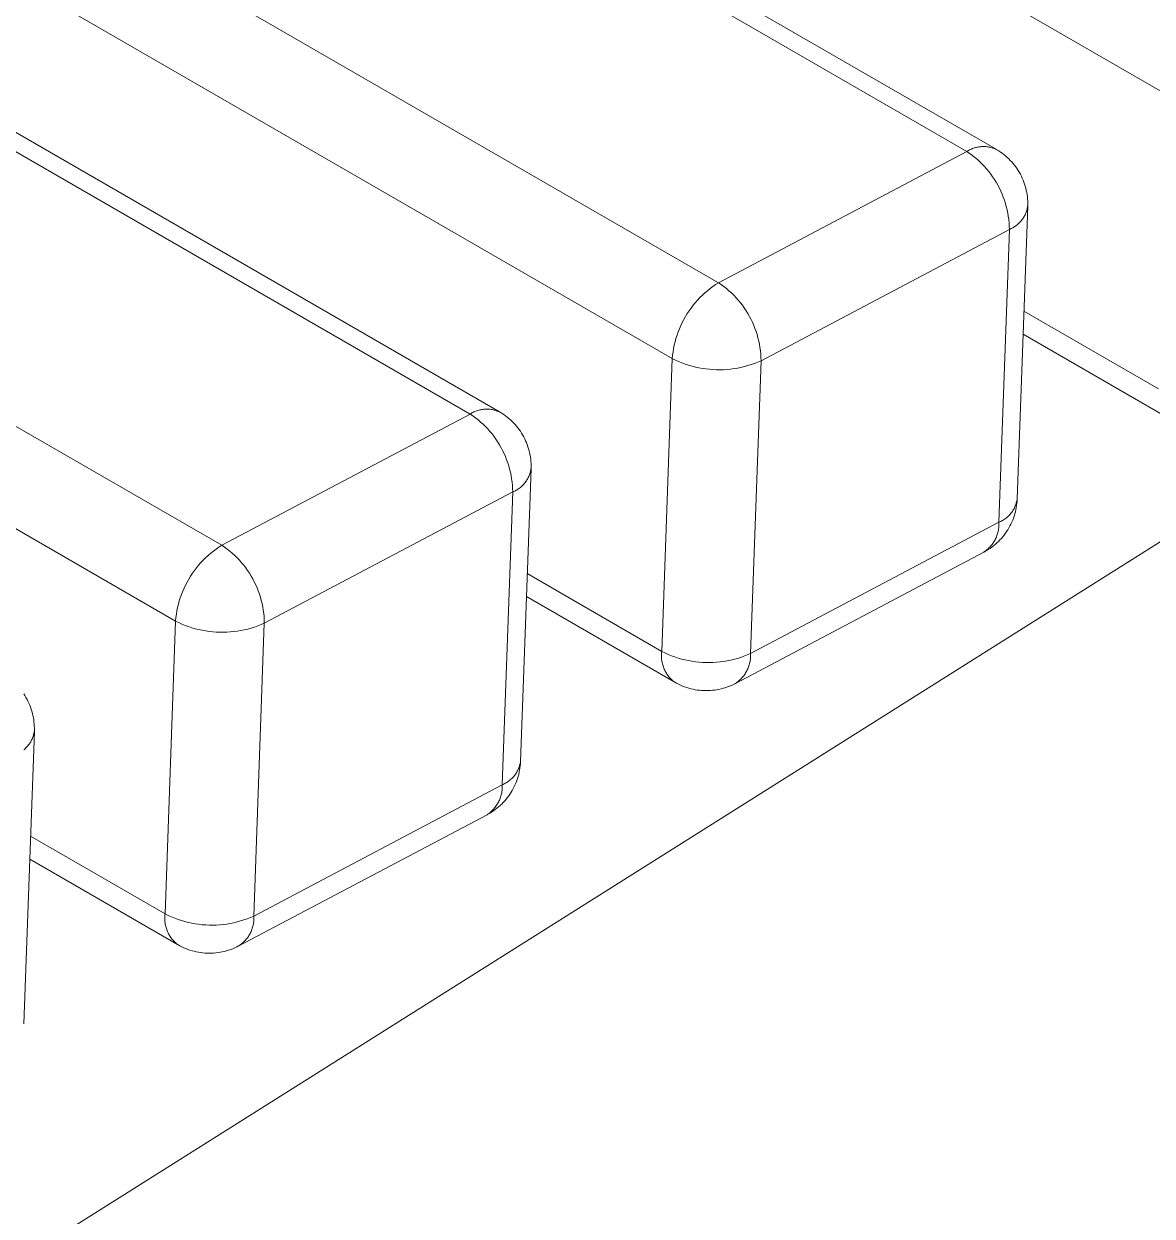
# Model space of a CAD drawing. Header units: millimetres. Extents: x -30 to 4992, y -440 to 3111.
# Drawn here: x 1105.1 to 1164.2, y -15.1 to 47.3 of the extents above; entities that cross this region are included whole.
import ezdxf

# ---------------------------------------------------------------- set-up
doc = ezdxf.new("R2010")
doc.units = ezdxf.units.MM
doc.layers.add('ZANO_R', color=7, linetype='Continuous', lineweight=0)

msp = doc.modelspace()

# ---------------------------------------------------------------- linework, layer by layer
at = {"layer": 'ZANO_R'}
for p, q in [((1165.036, 43.514), (333.686, 523.494)), ((1154.461, 40.608), (323.111, 520.589)), ((324.682, 520.682), (1155.99, 40.726)), ((310.118, 513.722), (1141.469, 33.741)), ((1139.05, 29.779), (307.7, 509.76)), ((1128.476, 26.874), (297.125, 506.854)), ((298.696, 506.947), (1130.004, 26.991)), ((284.133, 499.987), (1115.483, 20.007)), ((1113.065, 16.045), (281.715, 496.025)), ((1207.275, 47.096), (1069.557, -39.678)), ((1141.469, 33.741), (1154.461, 40.608)), ((1154.461, 40.608), (1154.508, 40.638)), ((1154.461, 40.608), (1154.604, 40.511)), ((1154.508, 40.638), (1154.555, 40.665)), ((1154.555, 40.665), (1154.604, 40.691)), ((1154.604, 40.691), (1154.653, 40.715)), ((1154.653, 40.715), (1154.703, 40.738)), ((1154.703, 40.738), (1154.754, 40.759)), ((1154.754, 40.759), (1154.805, 40.778)), ((1154.805, 40.778), (1154.857, 40.795)), ((1154.857, 40.795), (1154.91, 40.81)), ((1154.91, 40.81), (1154.963, 40.824)), ((1154.963, 40.824), (1155.017, 40.836)), ((1155.017, 40.836), (1155.071, 40.846)), ((1155.071, 40.846), (1155.125, 40.853)), ((1155.125, 40.853), (1155.18, 40.86)), ((1155.18, 40.86), (1155.234, 40.864)), ((1155.234, 40.864), (1155.289, 40.866)), ((1155.289, 40.866), (1155.344, 40.866)), ((1155.344, 40.866), (1155.399, 40.865)), ((1155.399, 40.865), (1155.454, 40.861)), ((1155.454, 40.861), (1155.508, 40.856)), ((1155.508, 40.856), (1155.563, 40.849)), ((1155.563, 40.849), (1155.617, 40.84)), ((1155.617, 40.84), (1155.671, 40.829)), ((1155.671, 40.829), (1155.724, 40.816)), ((1155.724, 40.816), (1155.777, 40.801)), ((1155.777, 40.801), (1155.829, 40.785)), ((1155.829, 40.785), (1155.881, 40.766)), ((1155.881, 40.766), (1155.932, 40.746)), ((1155.932, 40.746), (1155.982, 40.725)), ((1155.982, 40.725), (1156.032, 40.701)), ((1156.032, 40.701), (1156.128, 40.642)), ((1156.128, 40.642), (1156.222, 40.58)), ((1156.222, 40.58), (1156.314, 40.515)), ((1154.604, 40.511), (1154.743, 40.408)), ((1154.743, 40.408), (1154.878, 40.301)), ((1154.878, 40.301), (1155.01, 40.189)), ((1155.01, 40.189), (1155.137, 40.073)), ((1155.137, 40.073), (1155.26, 39.952)), ((1155.26, 39.952), (1155.379, 39.827)), ((1156.314, 40.515), (1156.403, 40.447)), ((1156.403, 40.447), (1156.49, 40.375)), ((1156.49, 40.375), (1156.575, 40.301)), ((1156.575, 40.301), (1156.656, 40.224)), ((1156.656, 40.224), (1156.736, 40.144)), ((1156.736, 40.144), (1156.812, 40.061)), ((1156.812, 40.061), (1156.886, 39.976)), ((1156.886, 39.976), (1156.956, 39.888)), ((1155.379, 39.827), (1155.494, 39.698)), ((1155.494, 39.698), (1155.604, 39.565)), ((1155.604, 39.565), (1155.709, 39.428)), ((1155.709, 39.428), (1155.81, 39.288)), ((1156.956, 39.888), (1157.024, 39.798)), ((1157.024, 39.798), (1157.088, 39.706)), ((1157.088, 39.706), (1157.149, 39.612)), ((1157.149, 39.612), (1157.207, 39.515)), ((1157.207, 39.515), (1157.262, 39.417)), ((1157.262, 39.417), (1157.313, 39.316)), ((1157.313, 39.316), (1157.361, 39.214)), ((1155.81, 39.288), (1155.905, 39.144)), ((1155.905, 39.144), (1155.996, 38.997)), ((1155.996, 38.997), (1156.081, 38.847)), ((1156.081, 38.847), (1156.161, 38.694)), ((1156.161, 38.694), (1156.236, 38.539)), ((1157.361, 39.214), (1157.405, 39.111)), ((1157.405, 39.111), (1157.446, 39.006)), ((1157.446, 39.006), (1157.483, 38.9)), ((1157.483, 38.9), (1157.516, 38.792)), ((1157.516, 38.792), (1157.546, 38.684)), ((1157.546, 38.684), (1157.572, 38.574)), ((1156.236, 38.539), (1156.305, 38.38)), ((1156.305, 38.38), (1156.369, 38.22)), ((1156.369, 38.22), (1156.427, 38.057)), ((1156.427, 38.057), (1156.479, 37.893)), ((1157.572, 38.574), (1157.594, 38.464)), ((1157.594, 38.464), (1157.612, 38.353)), ((1157.612, 38.353), (1157.627, 38.241)), ((1157.627, 38.241), (1157.637, 38.129)), ((1157.637, 38.129), (1157.644, 38.017)), ((1156.479, 37.893), (1156.525, 37.727)), ((1156.525, 37.727), (1156.566, 37.559)), ((1156.566, 37.559), (1156.601, 37.39)), ((1157.645, 37.745), (1157.096, 22.435)), ((1157.564, 37.438), (1157.545, 37.389)), ((1157.581, 37.487), (1157.564, 37.438)), ((1157.596, 37.537), (1157.581, 37.487)), ((1157.609, 37.587), (1157.596, 37.537)), ((1157.621, 37.638), (1157.609, 37.587)), ((1157.631, 37.689), (1157.621, 37.638)), ((1157.639, 37.74), (1157.631, 37.689)), ((1157.646, 37.792), (1157.639, 37.74)), ((1157.644, 38.017), (1157.647, 37.904)), ((1157.647, 37.904), (1157.646, 37.792)), ((1156.601, 37.39), (1156.63, 37.22)), ((1156.63, 37.22), (1156.653, 37.049)), ((1156.653, 37.049), (1156.67, 36.877)), ((1156.67, 36.877), (1156.681, 36.705)), ((1157.166, 36.836), (1157.128, 36.801)), ((1157.204, 36.872), (1157.166, 36.836)), ((1157.24, 36.909), (1157.204, 36.872)), ((1157.275, 36.948), (1157.24, 36.909)), ((1157.309, 36.988), (1157.275, 36.948)), ((1157.341, 37.029), (1157.309, 36.988)), ((1157.372, 37.07), (1157.341, 37.029)), ((1157.401, 37.113), (1157.372, 37.07)), ((1157.429, 37.157), (1157.401, 37.113)), ((1157.455, 37.202), (1157.429, 37.157)), ((1157.48, 37.248), (1157.455, 37.202)), ((1157.504, 37.294), (1157.48, 37.248)), ((1157.525, 37.341), (1157.504, 37.294)), ((1157.545, 37.389), (1157.525, 37.341)), ((1156.686, 36.532), (1143.693, 29.665)), ((1156.136, 21.212), (1156.686, 36.532)), ((1156.681, 36.705), (1156.686, 36.532)), ((1156.734, 36.552), (1156.686, 36.532)), ((1156.781, 36.574), (1156.734, 36.552)), ((1156.827, 36.597), (1156.781, 36.574)), ((1156.873, 36.622), (1156.827, 36.597)), ((1156.918, 36.648), (1156.873, 36.622)), ((1156.962, 36.676), (1156.918, 36.648)), ((1157.005, 36.705), (1156.962, 36.676)), ((1157.047, 36.736), (1157.005, 36.705)), ((1157.088, 36.768), (1157.047, 36.736)), ((1157.128, 36.801), (1157.088, 36.768)), ((1141.318, 33.645), (1141.469, 33.741)), ((1141.469, 33.741), (1141.611, 33.644)), ((1140.496, 32.963), (1140.623, 33.088)), ((1140.623, 33.088), (1140.754, 33.209)), ((1140.754, 33.209), (1140.889, 33.325)), ((1140.889, 33.325), (1141.029, 33.437)), ((1141.029, 33.437), (1141.172, 33.543)), ((1141.172, 33.543), (1141.318, 33.645)), ((1141.611, 33.644), (1141.75, 33.541)), ((1141.75, 33.541), (1141.885, 33.434)), ((1141.885, 33.434), (1142.017, 33.322)), ((1142.017, 33.322), (1142.144, 33.206)), ((1142.144, 33.206), (1142.268, 33.085)), ((1142.268, 33.085), (1142.387, 32.96)), ((1140.034, 32.42), (1140.142, 32.562)), ((1140.142, 32.562), (1140.255, 32.699)), ((1140.255, 32.699), (1140.373, 32.833)), ((1140.373, 32.833), (1140.496, 32.963)), ((1142.387, 32.96), (1142.501, 32.831)), ((1142.501, 32.831), (1142.611, 32.698)), ((1142.611, 32.698), (1142.717, 32.561)), ((1142.717, 32.561), (1142.817, 32.421)), ((1139.57, 31.659), (1139.652, 31.818)), ((1139.652, 31.818), (1139.739, 31.973)), ((1139.739, 31.973), (1139.832, 32.125)), ((1139.832, 32.125), (1139.931, 32.274)), ((1139.931, 32.274), (1140.034, 32.42)), ((1142.817, 32.421), (1142.913, 32.277)), ((1142.913, 32.277), (1143.003, 32.13)), ((1143.003, 32.13), (1143.088, 31.98)), ((1143.088, 31.98), (1143.169, 31.827)), ((1143.169, 31.827), (1143.243, 31.671)), ((1157.448, 32.258), (1164.487, 28.194)), ((1139.357, 31.168), (1139.422, 31.334)), ((1139.422, 31.334), (1139.493, 31.498)), ((1139.493, 31.498), (1139.57, 31.659)), ((1143.243, 31.671), (1143.312, 31.513)), ((1143.312, 31.513), (1143.376, 31.353)), ((1143.376, 31.353), (1143.434, 31.19)), ((1143.434, 31.19), (1143.486, 31.026)), ((1139.155, 30.484), (1139.197, 30.658)), ((1139.197, 30.658), (1139.244, 30.83)), ((1139.244, 30.83), (1139.298, 31)), ((1139.298, 31), (1139.357, 31.168)), ((1143.486, 31.026), (1143.533, 30.859)), ((1143.533, 30.859), (1143.573, 30.692)), ((1143.573, 30.692), (1143.608, 30.523)), ((1165.138, 26.592), (1157.405, 31.056)), ((1139.05, 29.779), (1139.067, 29.957)), ((1139.067, 29.957), (1139.091, 30.134)), ((1139.091, 30.134), (1139.12, 30.31)), ((1139.12, 30.31), (1139.155, 30.484)), ((1143.608, 30.523), (1143.637, 30.352)), ((1143.637, 30.352), (1143.66, 30.181)), ((1143.66, 30.181), (1143.677, 30.01)), ((1143.677, 30.01), (1143.688, 29.837)), ((1138.501, 14.459), (1139.05, 29.779)), ((1139.216, 29.698), (1139.05, 29.779)), ((1139.385, 29.622), (1139.216, 29.698)), ((1139.556, 29.552), (1139.385, 29.622)), ((1139.729, 29.488), (1139.556, 29.552)), ((1139.905, 29.43), (1139.729, 29.488)), ((1140.082, 29.378), (1139.905, 29.43)), ((1140.261, 29.332), (1140.082, 29.378)), ((1140.441, 29.293), (1140.261, 29.332)), ((1142.823, 29.358), (1142.643, 29.315)), ((1143.001, 29.407), (1142.823, 29.358)), ((1143.177, 29.463), (1143.001, 29.407)), ((1143.693, 29.665), (1143.144, 14.345)), ((1143.351, 29.524), (1143.177, 29.463)), ((1143.523, 29.591), (1143.351, 29.524)), ((1143.693, 29.665), (1143.523, 29.591)), ((1143.688, 29.837), (1143.693, 29.665)), ((1140.623, 29.26), (1140.441, 29.293)), ((1140.806, 29.233), (1140.623, 29.26)), ((1140.99, 29.212), (1140.806, 29.233)), ((1141.174, 29.198), (1140.99, 29.212)), ((1141.359, 29.191), (1141.174, 29.198)), ((1141.543, 29.189), (1141.359, 29.191)), ((1141.728, 29.194), (1141.543, 29.189)), ((1141.912, 29.206), (1141.728, 29.194)), ((1142.096, 29.224), (1141.912, 29.206)), ((1142.28, 29.248), (1142.096, 29.224)), ((1142.462, 29.278), (1142.28, 29.248)), ((1142.643, 29.315), (1142.462, 29.278)), ((1115.483, 20.007), (1128.476, 26.874)), ((1128.476, 26.874), (1128.522, 26.903)), ((1128.476, 26.874), (1128.618, 26.776)), ((1128.522, 26.903), (1128.57, 26.931)), ((1128.57, 26.931), (1128.618, 26.957)), ((1128.618, 26.957), (1128.667, 26.981)), ((1128.667, 26.981), (1128.717, 27.003)), ((1128.717, 27.003), (1128.768, 27.024)), ((1128.768, 27.024), (1128.82, 27.043)), ((1128.82, 27.043), (1128.872, 27.06)), ((1128.872, 27.06), (1128.925, 27.076)), ((1128.925, 27.076), (1128.978, 27.089)), ((1128.978, 27.089), (1129.031, 27.101)), ((1129.031, 27.101), (1129.085, 27.111)), ((1129.085, 27.111), (1129.14, 27.119)), ((1129.14, 27.119), (1129.194, 27.125)), ((1129.194, 27.125), (1129.249, 27.129)), ((1129.249, 27.129), (1129.304, 27.131)), ((1129.304, 27.131), (1129.359, 27.132)), ((1129.359, 27.132), (1129.413, 27.13)), ((1129.413, 27.13), (1129.468, 27.127)), ((1129.468, 27.127), (1129.523, 27.122)), ((1129.523, 27.122), (1129.577, 27.114)), ((1129.577, 27.114), (1129.631, 27.105)), ((1129.631, 27.105), (1129.685, 27.094)), ((1129.685, 27.094), (1129.739, 27.081)), ((1129.739, 27.081), (1129.791, 27.067)), ((1129.791, 27.067), (1129.844, 27.05)), ((1129.844, 27.05), (1129.896, 27.032)), ((1129.896, 27.032), (1129.947, 27.012)), ((1129.947, 27.012), (1129.997, 26.99)), ((1129.997, 26.99), (1130.047, 26.966)), ((1130.047, 26.967), (1130.143, 26.908)), ((1130.143, 26.908), (1130.236, 26.846)), ((1130.236, 26.846), (1130.328, 26.78)), ((1128.618, 26.776), (1128.757, 26.674)), ((1128.757, 26.674), (1128.893, 26.567)), ((1128.893, 26.567), (1129.024, 26.455)), ((1129.024, 26.455), (1129.151, 26.338)), ((1129.151, 26.338), (1129.275, 26.218)), ((1129.275, 26.218), (1129.394, 26.093)), ((1130.328, 26.78), (1130.418, 26.712)), ((1130.418, 26.712), (1130.505, 26.641)), ((1130.505, 26.641), (1130.589, 26.566)), ((1130.589, 26.566), (1130.671, 26.489)), ((1130.671, 26.489), (1130.75, 26.409)), ((1130.75, 26.409), (1130.827, 26.327)), ((1130.827, 26.327), (1130.9, 26.241)), ((1130.9, 26.241), (1130.971, 26.154)), ((1129.394, 26.093), (1129.508, 25.964)), ((1129.508, 25.964), (1129.619, 25.831)), ((1129.619, 25.831), (1129.724, 25.694)), ((1129.724, 25.694), (1129.824, 25.553)), ((1130.971, 26.154), (1131.038, 26.064)), ((1131.038, 26.064), (1131.103, 25.971)), ((1131.103, 25.971), (1131.164, 25.877)), ((1131.164, 25.877), (1131.222, 25.78)), ((1131.222, 25.78), (1131.276, 25.682)), ((1131.276, 25.682), (1131.328, 25.582)), ((1131.328, 25.582), (1131.375, 25.48)), ((1129.824, 25.553), (1129.92, 25.41)), ((1129.92, 25.41), (1130.01, 25.263)), ((1130.01, 25.263), (1130.096, 25.113)), ((1130.096, 25.113), (1130.176, 24.96)), ((1130.176, 24.96), (1130.25, 24.804)), ((1131.375, 25.48), (1131.42, 25.376)), ((1131.42, 25.376), (1131.46, 25.271)), ((1131.46, 25.271), (1131.497, 25.165)), ((1131.497, 25.165), (1131.531, 25.058)), ((1131.531, 25.058), (1131.56, 24.949)), ((1130.25, 24.804), (1130.32, 24.646)), ((1130.32, 24.646), (1130.383, 24.485)), ((1130.383, 24.485), (1130.441, 24.323)), ((1131.56, 24.949), (1131.586, 24.84)), ((1131.586, 24.84), (1131.608, 24.729)), ((1131.608, 24.729), (1131.627, 24.618)), ((1131.627, 24.618), (1131.641, 24.507)), ((1131.641, 24.507), (1131.652, 24.395)), ((1131.652, 24.395), (1131.659, 24.282)), ((1130.441, 24.323), (1130.493, 24.158)), ((1130.493, 24.158), (1130.54, 23.992)), ((1130.54, 23.992), (1130.581, 23.824)), ((1130.581, 23.824), (1130.615, 23.655)), ((1131.659, 24.01), (1131.111, 8.701)), ((1131.578, 23.703), (1131.56, 23.655)), ((1131.595, 23.753), (1131.578, 23.703)), ((1131.61, 23.802), (1131.595, 23.753)), ((1131.624, 23.853), (1131.61, 23.802)), ((1131.636, 23.903), (1131.624, 23.853)), ((1131.646, 23.954), (1131.636, 23.903)), ((1131.654, 24.006), (1131.646, 23.954)), ((1131.66, 24.057), (1131.654, 24.006)), ((1131.659, 24.282), (1131.662, 24.17)), ((1131.662, 24.17), (1131.661, 24.057)), ((1130.615, 23.655), (1130.644, 23.485)), ((1130.644, 23.485), (1130.667, 23.314)), ((1130.667, 23.314), (1130.684, 23.142)), ((1130.684, 23.142), (1130.695, 22.97)), ((1131.181, 23.101), (1131.142, 23.067)), ((1131.218, 23.138), (1131.181, 23.101)), ((1131.254, 23.175), (1131.218, 23.138)), ((1131.289, 23.213), (1131.254, 23.175)), ((1131.323, 23.253), (1131.289, 23.213)), ((1131.355, 23.294), (1131.323, 23.253)), ((1131.386, 23.336), (1131.355, 23.294)), ((1131.415, 23.379), (1131.386, 23.336)), ((1131.443, 23.423), (1131.415, 23.379)), ((1131.47, 23.467), (1131.443, 23.423)), ((1131.495, 23.513), (1131.47, 23.467)), ((1131.518, 23.56), (1131.495, 23.513)), ((1131.54, 23.607), (1131.518, 23.56)), ((1131.56, 23.655), (1131.54, 23.607)), ((1130.7, 22.797), (1117.707, 15.93)), ((1130.151, 7.478), (1130.7, 22.797)), ((1130.695, 22.97), (1130.7, 22.797)), ((1130.748, 22.817), (1130.7, 22.797)), ((1130.795, 22.839), (1130.748, 22.817)), ((1130.842, 22.862), (1130.795, 22.839)), ((1130.888, 22.887), (1130.842, 22.862)), ((1130.933, 22.913), (1130.888, 22.887)), ((1130.976, 22.941), (1130.933, 22.913)), ((1131.019, 22.97), (1130.976, 22.941)), ((1131.061, 23.001), (1131.019, 22.97)), ((1131.102, 23.033), (1131.061, 23.001)), ((1131.142, 23.067), (1131.102, 23.033)), ((1156.901, 21.875), (1156.873, 21.829)), ((1156.928, 21.922), (1156.901, 21.875)), ((1156.953, 21.971), (1156.928, 21.922)), ((1156.976, 22.02), (1156.953, 21.971)), ((1156.997, 22.07), (1156.976, 22.02)), ((1157.017, 22.12), (1156.997, 22.07)), ((1157.025, 21.865), (1157, 21.755)), ((1157.034, 22.172), (1157.017, 22.12)), ((1157.047, 21.976), (1157.025, 21.865)), ((1157.05, 22.223), (1157.034, 22.172)), ((1157.065, 22.088), (1157.047, 21.976)), ((1157.065, 22.276), (1157.05, 22.223)), ((1157.077, 22.329), (1157.065, 22.276)), ((1157.079, 22.2), (1157.065, 22.088)), ((1157.088, 22.382), (1157.077, 22.329)), ((1157.09, 22.312), (1157.079, 22.2)), ((1157.096, 22.435), (1157.088, 22.382)), ((1157.096, 22.425), (1157.09, 22.312)), ((1143.144, 14.345), (1156.136, 21.212)), ((1156.186, 21.233), (1156.136, 21.212)), ((1156.136, 21.212), (1156.139, 21.153)), ((1156.236, 21.256), (1156.186, 21.233)), ((1156.284, 21.281), (1156.236, 21.256)), ((1156.331, 21.307), (1156.284, 21.281)), ((1156.378, 21.335), (1156.331, 21.307)), ((1156.423, 21.365), (1156.378, 21.335)), ((1156.468, 21.396), (1156.423, 21.365)), ((1156.511, 21.428), (1156.468, 21.396)), ((1156.554, 21.462), (1156.511, 21.428)), ((1156.595, 21.498), (1156.554, 21.462)), ((1156.634, 21.535), (1156.595, 21.498)), ((1156.673, 21.573), (1156.634, 21.535)), ((1156.71, 21.613), (1156.673, 21.573)), ((1156.745, 21.653), (1156.71, 21.613)), ((1156.78, 21.696), (1156.745, 21.653)), ((1156.816, 21.221), (1156.769, 21.119)), ((1156.812, 21.739), (1156.78, 21.696)), ((1156.844, 21.783), (1156.812, 21.739)), ((1156.86, 21.325), (1156.816, 21.221)), ((1156.873, 21.829), (1156.844, 21.783)), ((1156.901, 21.431), (1156.86, 21.325)), ((1156.938, 21.538), (1156.901, 21.431)), ((1156.971, 21.646), (1156.938, 21.538)), ((1157, 21.755), (1156.971, 21.646)), ((1156.07, 20.625), (1156.053, 20.568)), ((1156.086, 20.682), (1156.07, 20.625)), ((1156.099, 20.74), (1156.086, 20.682)), ((1156.111, 20.798), (1156.099, 20.74)), ((1156.121, 20.857), (1156.111, 20.798)), ((1156.128, 20.916), (1156.121, 20.857)), ((1156.134, 20.975), (1156.128, 20.916)), ((1156.138, 21.034), (1156.134, 20.975)), ((1156.139, 21.094), (1156.138, 21.034)), ((1156.139, 21.153), (1156.139, 21.094)), ((1156.48, 20.634), (1156.412, 20.544)), ((1156.544, 20.727), (1156.48, 20.634)), ((1156.605, 20.822), (1156.544, 20.727)), ((1156.663, 20.919), (1156.605, 20.822)), ((1156.718, 21.018), (1156.663, 20.919)), ((1156.769, 21.119), (1156.718, 21.018)), ((1115.333, 19.91), (1115.483, 20.007)), ((1115.483, 20.007), (1115.626, 19.909)), ((1155.74, 20), (1155.701, 19.955)), ((1155.777, 20.046), (1155.74, 20)), ((1155.858, 19.982), (1155.768, 19.913)), ((1155.812, 20.094), (1155.777, 20.046)), ((1155.846, 20.143), (1155.812, 20.094)), ((1155.878, 20.193), (1155.846, 20.143)), ((1155.945, 20.054), (1155.858, 19.982)), ((1155.908, 20.244), (1155.878, 20.193)), ((1155.937, 20.296), (1155.908, 20.244)), ((1155.964, 20.348), (1155.937, 20.296)), ((1156.03, 20.129), (1155.945, 20.054)), ((1155.989, 20.402), (1155.964, 20.348)), ((1156.012, 20.457), (1155.989, 20.402)), ((1156.033, 20.512), (1156.012, 20.457)), ((1156.112, 20.206), (1156.03, 20.129)), ((1156.053, 20.568), (1156.033, 20.512)), ((1156.191, 20.287), (1156.112, 20.206)), ((1156.268, 20.37), (1156.191, 20.287)), ((1156.341, 20.455), (1156.268, 20.37)), ((1156.412, 20.544), (1156.341, 20.455)), ((1114.51, 19.228), (1114.637, 19.354)), ((1114.637, 19.354), (1114.768, 19.475)), ((1114.768, 19.475), (1114.904, 19.591)), ((1114.904, 19.591), (1115.043, 19.702)), ((1115.043, 19.702), (1115.186, 19.809)), ((1115.186, 19.809), (1115.333, 19.91)), ((1115.626, 19.909), (1115.764, 19.807)), ((1115.764, 19.807), (1115.9, 19.699)), ((1115.9, 19.699), (1116.031, 19.587)), ((1116.031, 19.587), (1116.159, 19.471)), ((1116.159, 19.471), (1116.282, 19.35)), ((1116.282, 19.35), (1116.401, 19.225)), ((1155.342, 19.646), (1142.356, 12.782)), ((1155.391, 19.679), (1155.342, 19.646)), ((1155.485, 19.726), (1155.387, 19.67)), ((1155.44, 19.714), (1155.391, 19.679)), ((1155.486, 19.75), (1155.44, 19.714)), ((1155.582, 19.785), (1155.485, 19.726)), ((1155.532, 19.788), (1155.486, 19.75)), ((1155.576, 19.828), (1155.532, 19.788)), ((1155.619, 19.868), (1155.576, 19.828)), ((1155.676, 19.847), (1155.582, 19.785)), ((1155.661, 19.911), (1155.619, 19.868)), ((1155.701, 19.955), (1155.661, 19.911)), ((1155.768, 19.913), (1155.676, 19.847)), ((1114.048, 18.685), (1114.157, 18.827)), ((1114.157, 18.827), (1114.27, 18.965)), ((1114.27, 18.965), (1114.388, 19.099)), ((1114.388, 19.099), (1114.51, 19.228)), ((1116.401, 19.225), (1116.516, 19.096)), ((1116.516, 19.096), (1116.626, 18.963)), ((1116.626, 18.963), (1116.731, 18.827)), ((1116.731, 18.827), (1116.832, 18.686)), ((1113.666, 18.083), (1113.754, 18.239)), ((1113.754, 18.239), (1113.847, 18.391)), ((1113.847, 18.391), (1113.945, 18.54)), ((1113.945, 18.54), (1114.048, 18.685)), ((1116.832, 18.686), (1116.927, 18.542)), ((1116.927, 18.542), (1117.018, 18.395)), ((1117.018, 18.395), (1117.103, 18.245)), ((1117.103, 18.245), (1117.183, 18.092)), ((1117.183, 18.092), (1117.258, 17.937)), ((1131.463, 18.523), (1138.501, 14.459)), ((1113.372, 17.434), (1113.437, 17.6)), ((1113.437, 17.6), (1113.508, 17.764)), ((1113.508, 17.764), (1113.584, 17.925)), ((1113.584, 17.925), (1113.666, 18.083)), ((1117.258, 17.937), (1117.327, 17.779)), ((1117.327, 17.779), (1117.39, 17.618)), ((1117.39, 17.618), (1117.448, 17.456)), ((1113.17, 16.75), (1113.211, 16.923)), ((1113.211, 16.923), (1113.259, 17.095)), ((1113.259, 17.095), (1113.312, 17.266)), ((1113.312, 17.266), (1113.372, 17.434)), ((1117.448, 17.456), (1117.501, 17.291)), ((1117.501, 17.291), (1117.547, 17.125)), ((1117.547, 17.125), (1117.588, 16.957)), ((1117.588, 16.957), (1117.623, 16.788)), ((1139.153, 12.857), (1131.42, 17.322)), ((1113.065, 16.045), (1113.082, 16.222)), ((1113.082, 16.222), (1113.105, 16.399)), ((1113.105, 16.399), (1113.134, 16.575)), ((1113.134, 16.575), (1113.17, 16.75)), ((1117.623, 16.788), (1117.652, 16.618)), ((1117.652, 16.618), (1117.674, 16.447)), ((1117.674, 16.447), (1117.691, 16.275)), ((1117.691, 16.275), (1117.702, 16.103)), ((1112.516, 0.725), (1113.065, 16.045)), ((1113.231, 15.963), (1113.065, 16.045)), ((1113.399, 15.887), (1113.231, 15.963)), ((1113.57, 15.817), (1113.399, 15.887)), ((1113.744, 15.753), (1113.57, 15.817)), ((1113.919, 15.695), (1113.744, 15.753)), ((1114.096, 15.644), (1113.919, 15.695)), ((1114.275, 15.598), (1114.096, 15.644)), ((1114.456, 15.558), (1114.275, 15.598)), ((1116.837, 15.623), (1116.657, 15.58)), ((1117.015, 15.673), (1116.837, 15.623)), ((1117.191, 15.728), (1117.015, 15.673)), ((1117.707, 15.93), (1117.158, 0.61)), ((1117.366, 15.789), (1117.191, 15.728)), ((1117.538, 15.857), (1117.366, 15.789)), ((1117.707, 15.93), (1117.538, 15.857)), ((1117.702, 16.103), (1117.707, 15.93)), ((1114.638, 15.525), (1114.456, 15.558)), ((1114.821, 15.498), (1114.638, 15.525)), ((1115.004, 15.478), (1114.821, 15.498)), ((1115.188, 15.464), (1115.004, 15.478)), ((1115.373, 15.456), (1115.188, 15.464)), ((1115.558, 15.455), (1115.373, 15.456)), ((1115.742, 15.46), (1115.558, 15.455)), ((1115.927, 15.471), (1115.742, 15.46)), ((1116.111, 15.489), (1115.927, 15.471)), ((1116.294, 15.513), (1116.111, 15.489)), ((1116.476, 15.544), (1116.294, 15.513)), ((1116.657, 15.58), (1116.476, 15.544)), ((1138.489, 14.341), (1138.494, 14.4)), ((1138.494, 14.4), (1138.501, 14.459)), ((1138.667, 14.378), (1138.501, 14.459)), ((1138.836, 14.302), (1138.667, 14.378)), ((1138.484, 14.222), (1138.485, 14.282)), ((1138.485, 14.163), (1138.484, 14.222)), ((1138.485, 14.282), (1138.489, 14.341)), ((1138.488, 14.104), (1138.485, 14.163)), ((1138.493, 14.045), (1138.488, 14.104)), ((1138.5, 13.986), (1138.493, 14.045)), ((1138.509, 13.927), (1138.5, 13.986)), ((1138.52, 13.869), (1138.509, 13.927)), ((1138.534, 13.811), (1138.52, 13.869)), ((1138.549, 13.753), (1138.534, 13.811)), ((1138.566, 13.696), (1138.549, 13.753)), ((1139.007, 14.232), (1138.836, 14.302)), ((1139.18, 14.168), (1139.007, 14.232)), ((1139.355, 14.11), (1139.18, 14.168)), ((1139.533, 14.058), (1139.355, 14.11)), ((1139.712, 14.013), (1139.533, 14.058)), ((1139.892, 13.973), (1139.712, 14.013)), ((1140.074, 13.94), (1139.892, 13.973)), ((1140.257, 13.913), (1140.074, 13.94)), ((1140.441, 13.893), (1140.257, 13.913)), ((1140.625, 13.879), (1140.441, 13.893)), ((1140.809, 13.871), (1140.625, 13.879)), ((1140.994, 13.869), (1140.809, 13.871)), ((1141.179, 13.874), (1140.994, 13.869)), ((1141.363, 13.886), (1141.179, 13.874)), ((1141.547, 13.904), (1141.363, 13.886)), ((1141.73, 13.928), (1141.547, 13.904)), ((1141.913, 13.958), (1141.73, 13.928)), ((1142.094, 13.995), (1141.913, 13.958)), ((1142.273, 14.038), (1142.094, 13.995)), ((1142.451, 14.087), (1142.273, 14.038)), ((1142.628, 14.143), (1142.451, 14.087)), ((1142.802, 14.204), (1142.628, 14.143)), ((1142.974, 14.272), (1142.802, 14.204)), ((1143.144, 14.345), (1142.974, 14.272)), ((1143.078, 13.76), (1143.061, 13.704)), ((1143.093, 13.817), (1143.078, 13.76)), ((1143.107, 13.875), (1143.093, 13.817)), ((1143.118, 13.933), (1143.107, 13.875)), ((1143.128, 13.991), (1143.118, 13.933)), ((1143.136, 14.05), (1143.128, 13.991)), ((1143.141, 14.109), (1143.136, 14.05)), ((1143.145, 14.168), (1143.141, 14.109)), ((1143.144, 14.345), (1143.146, 14.286)), ((1143.146, 14.227), (1143.145, 14.168)), ((1143.146, 14.286), (1143.146, 14.227)), ((1138.585, 13.64), (1138.566, 13.696)), ((1138.606, 13.584), (1138.585, 13.64)), ((1138.629, 13.53), (1138.606, 13.584)), ((1138.654, 13.476), (1138.629, 13.53)), ((1138.681, 13.423), (1138.654, 13.476)), ((1138.709, 13.371), (1138.681, 13.423)), ((1138.739, 13.319), (1138.709, 13.371)), ((1138.772, 13.269), (1138.739, 13.319)), ((1138.805, 13.221), (1138.772, 13.269)), ((1138.841, 13.173), (1138.805, 13.221)), ((1138.878, 13.127), (1138.841, 13.173)), ((1138.917, 13.081), (1138.878, 13.127)), ((1142.75, 13.137), (1142.712, 13.091)), ((1142.787, 13.183), (1142.75, 13.137)), ((1142.822, 13.23), (1142.787, 13.183)), ((1142.855, 13.279), (1142.822, 13.23)), ((1142.887, 13.329), (1142.855, 13.279)), ((1142.917, 13.38), (1142.887, 13.329)), ((1142.946, 13.432), (1142.917, 13.38)), ((1142.972, 13.485), (1142.946, 13.432)), ((1142.997, 13.538), (1142.972, 13.485)), ((1143.02, 13.593), (1142.997, 13.538)), ((1143.041, 13.648), (1143.02, 13.593)), ((1143.061, 13.704), (1143.041, 13.648)), ((1138.957, 13.038), (1138.917, 13.081)), ((1138.999, 12.995), (1138.957, 13.038)), ((1139.042, 12.955), (1138.999, 12.995)), ((1139.086, 12.915), (1139.042, 12.955)), ((1139.132, 12.878), (1139.086, 12.915)), ((1139.179, 12.842), (1139.132, 12.878)), ((1139.279, 12.786), (1139.179, 12.842)), ((1139.381, 12.734), (1139.279, 12.786)), ((1139.484, 12.686), (1139.381, 12.734)), ((1139.589, 12.641), (1139.484, 12.686)), ((1139.696, 12.601), (1139.589, 12.641)), ((1139.804, 12.563), (1139.696, 12.601)), ((1139.913, 12.53), (1139.804, 12.563)), ((1140.023, 12.5), (1139.913, 12.53)), ((1140.134, 12.474), (1140.023, 12.5)), ((1141.604, 12.496), (1141.493, 12.471)), ((1141.715, 12.525), (1141.604, 12.496)), ((1141.824, 12.558), (1141.715, 12.525)), ((1141.932, 12.595), (1141.824, 12.558)), ((1142.039, 12.635), (1141.932, 12.595)), ((1142.144, 12.68), (1142.039, 12.635)), ((1142.247, 12.727), (1142.144, 12.68)), ((1142.349, 12.779), (1142.247, 12.727)), ((1142.405, 12.815), (1142.356, 12.782)), ((1142.453, 12.85), (1142.405, 12.815)), ((1142.499, 12.887), (1142.453, 12.85)), ((1142.545, 12.925), (1142.499, 12.887)), ((1142.588, 12.964), (1142.545, 12.925)), ((1142.631, 13.005), (1142.588, 12.964)), ((1142.672, 13.048), (1142.631, 13.005)), ((1142.712, 13.091), (1142.672, 13.048)), ((1105.117, 12.237), (1105.178, 12.142)), ((1105.178, 12.142), (1105.236, 12.046)), ((1105.236, 12.046), (1105.291, 11.947)), ((1105.291, 11.947), (1105.342, 11.847)), ((1140.246, 12.452), (1140.134, 12.474)), ((1140.359, 12.434), (1140.246, 12.452)), ((1140.472, 12.42), (1140.359, 12.434)), ((1140.585, 12.41), (1140.472, 12.42)), ((1140.699, 12.404), (1140.585, 12.41)), ((1140.813, 12.402), (1140.699, 12.404)), ((1140.927, 12.403), (1140.813, 12.402)), ((1141.041, 12.409), (1140.927, 12.403)), ((1141.155, 12.419), (1141.041, 12.409)), ((1141.268, 12.432), (1141.155, 12.419)), ((1141.381, 12.45), (1141.268, 12.432)), ((1141.493, 12.471), (1141.381, 12.45)), ((1105.342, 11.847), (1105.39, 11.745)), ((1105.39, 11.745), (1105.434, 11.642)), ((1105.434, 11.642), (1105.475, 11.537)), ((1105.475, 11.537), (1105.512, 11.431)), ((1105.512, 11.431), (1105.545, 11.323)), ((1105.545, 11.323), (1105.575, 11.215)), ((1105.575, 11.215), (1105.601, 11.105)), ((1105.601, 11.105), (1105.623, 10.995)), ((1105.623, 10.995), (1105.641, 10.884)), ((1105.641, 10.884), (1105.656, 10.772)), ((1105.656, 10.772), (1105.666, 10.66)), ((1105.666, 10.66), (1105.673, 10.548)), ((1105.674, 10.276), (1105.125, -5.034)), ((1105.61, 10.018), (1105.593, 9.969)), ((1105.625, 10.068), (1105.61, 10.018)), ((1105.638, 10.118), (1105.625, 10.068)), ((1105.65, 10.169), (1105.638, 10.118)), ((1105.66, 10.22), (1105.65, 10.169)), ((1105.668, 10.271), (1105.66, 10.22)), ((1105.675, 10.323), (1105.668, 10.271)), ((1105.673, 10.548), (1105.676, 10.435)), ((1105.676, 10.435), (1105.675, 10.323)), ((1105.195, 9.367), (1105.157, 9.332)), ((1105.233, 9.403), (1105.195, 9.367)), ((1105.269, 9.44), (1105.233, 9.403)), ((1105.304, 9.479), (1105.269, 9.44)), ((1105.337, 9.519), (1105.304, 9.479)), ((1105.37, 9.559), (1105.337, 9.519)), ((1105.401, 9.601), (1105.37, 9.559)), ((1105.43, 9.644), (1105.401, 9.601)), ((1105.458, 9.688), (1105.43, 9.644)), ((1105.484, 9.733), (1105.458, 9.688)), ((1105.509, 9.779), (1105.484, 9.733)), ((1105.532, 9.825), (1105.509, 9.779)), ((1105.554, 9.872), (1105.532, 9.825)), ((1105.574, 9.92), (1105.554, 9.872)), ((1105.593, 9.969), (1105.574, 9.92)), ((1105.157, 9.332), (1105.117, 9.299)), ((1130.916, 8.14), (1130.888, 8.094)), ((1130.942, 8.188), (1130.916, 8.14)), ((1130.967, 8.236), (1130.942, 8.188)), ((1130.99, 8.285), (1130.967, 8.236)), ((1131.011, 8.335), (1130.99, 8.285)), ((1131.031, 8.386), (1131.011, 8.335)), ((1131.04, 8.131), (1131.014, 8.02)), ((1131.049, 8.437), (1131.031, 8.386)), ((1131.062, 8.241), (1131.04, 8.131)), ((1131.065, 8.489), (1131.049, 8.437)), ((1131.08, 8.353), (1131.062, 8.241)), ((1131.079, 8.541), (1131.065, 8.489)), ((1131.091, 8.594), (1131.079, 8.541)), ((1131.094, 8.465), (1131.08, 8.353)), ((1131.102, 8.647), (1131.091, 8.594)), ((1131.104, 8.578), (1131.094, 8.465)), ((1131.111, 8.701), (1131.102, 8.647)), ((1131.11, 8.69), (1131.104, 8.578)), ((1130.201, 7.499), (1130.151, 7.478)), ((1130.25, 7.522), (1130.201, 7.499)), ((1130.298, 7.546), (1130.25, 7.522)), ((1130.346, 7.573), (1130.298, 7.546)), ((1130.392, 7.6), (1130.346, 7.573)), ((1130.438, 7.63), (1130.392, 7.6)), ((1130.482, 7.661), (1130.438, 7.63)), ((1130.526, 7.694), (1130.482, 7.661)), ((1130.568, 7.728), (1130.526, 7.694)), ((1130.609, 7.763), (1130.568, 7.728)), ((1130.649, 7.8), (1130.609, 7.763)), ((1130.687, 7.838), (1130.649, 7.8)), ((1130.724, 7.878), (1130.687, 7.838)), ((1130.76, 7.919), (1130.724, 7.878)), ((1130.794, 7.961), (1130.76, 7.919)), ((1130.831, 7.487), (1130.783, 7.384)), ((1130.827, 8.004), (1130.794, 7.961)), ((1130.858, 8.049), (1130.827, 8.004)), ((1130.875, 7.591), (1130.831, 7.487)), ((1130.888, 8.094), (1130.858, 8.049)), ((1130.915, 7.696), (1130.875, 7.591)), ((1130.952, 7.803), (1130.915, 7.696)), ((1130.985, 7.911), (1130.952, 7.803)), ((1131.014, 8.02), (1130.985, 7.911)), ((1117.158, 0.61), (1130.151, 7.478)), ((1130.085, 6.891), (1130.067, 6.834)), ((1130.1, 6.948), (1130.085, 6.891)), ((1130.114, 7.006), (1130.1, 6.948)), ((1130.126, 7.064), (1130.114, 7.006)), ((1130.135, 7.122), (1130.126, 7.064)), ((1130.143, 7.181), (1130.135, 7.122)), ((1130.148, 7.24), (1130.143, 7.181)), ((1130.152, 7.3), (1130.148, 7.24)), ((1130.151, 7.478), (1130.153, 7.418)), ((1130.154, 7.359), (1130.152, 7.3)), ((1130.153, 7.418), (1130.154, 7.359)), ((1130.494, 6.9), (1130.426, 6.809)), ((1130.558, 6.992), (1130.494, 6.9)), ((1130.62, 7.087), (1130.558, 6.992)), ((1130.678, 7.184), (1130.62, 7.087)), ((1130.732, 7.283), (1130.678, 7.184)), ((1130.783, 7.384), (1130.732, 7.283)), ((1129.754, 6.265), (1129.716, 6.22)), ((1129.791, 6.312), (1129.754, 6.265)), ((1129.872, 6.247), (1129.782, 6.179)), ((1129.827, 6.359), (1129.791, 6.312)), ((1129.86, 6.408), (1129.827, 6.359)), ((1129.892, 6.458), (1129.86, 6.408)), ((1129.959, 6.319), (1129.872, 6.247)), ((1129.923, 6.509), (1129.892, 6.458)), ((1129.951, 6.561), (1129.923, 6.509)), ((1129.978, 6.614), (1129.951, 6.561)), ((1130.044, 6.394), (1129.959, 6.319)), ((1130.003, 6.668), (1129.978, 6.614)), ((1130.026, 6.722), (1130.003, 6.668)), ((1130.048, 6.778), (1130.026, 6.722)), ((1130.126, 6.472), (1130.044, 6.394)), ((1130.067, 6.834), (1130.048, 6.778)), ((1130.205, 6.552), (1130.126, 6.472)), ((1130.282, 6.635), (1130.205, 6.552)), ((1130.356, 6.721), (1130.282, 6.635)), ((1130.426, 6.809), (1130.356, 6.721)), ((1129.357, 5.911), (1116.371, -0.952)), ((1129.406, 5.944), (1129.357, 5.911)), ((1129.5, 5.991), (1129.402, 5.935)), ((1129.454, 5.979), (1129.406, 5.944)), ((1129.501, 6.016), (1129.454, 5.979)), ((1129.596, 6.05), (1129.5, 5.991)), ((1129.547, 6.053), (1129.501, 6.016)), ((1129.591, 6.093), (1129.547, 6.053)), ((1129.634, 6.134), (1129.591, 6.093)), ((1129.69, 6.113), (1129.596, 6.05)), ((1129.675, 6.176), (1129.634, 6.134)), ((1129.716, 6.22), (1129.675, 6.176)), ((1129.782, 6.179), (1129.69, 6.113)), ((1105.477, 4.788), (1112.516, 0.725)), ((1113.167, -0.878), (1105.434, 3.587)), ((1112.503, 0.607), (1112.508, 0.666)), ((1112.508, 0.666), (1112.516, 0.725)), ((1112.682, 0.643), (1112.516, 0.725)), ((1112.85, 0.567), (1112.682, 0.643)), ((1112.499, 0.488), (1112.5, 0.547)), ((1112.5, 0.429), (1112.499, 0.488)), ((1112.5, 0.547), (1112.503, 0.607)), ((1112.503, 0.369), (1112.5, 0.429)), ((1112.508, 0.31), (1112.503, 0.369)), ((1112.515, 0.251), (1112.508, 0.31)), ((1112.524, 0.192), (1112.515, 0.251)), ((1112.535, 0.134), (1112.524, 0.192)), ((1112.548, 0.076), (1112.535, 0.134)), ((1112.563, 0.019), (1112.548, 0.076)), ((1112.58, -0.038), (1112.563, 0.019)), ((1113.021, 0.497), (1112.85, 0.567)), ((1113.194, 0.433), (1113.021, 0.497)), ((1113.37, 0.376), (1113.194, 0.433)), ((1113.547, 0.324), (1113.37, 0.376)), ((1113.726, 0.278), (1113.547, 0.324)), ((1113.907, 0.239), (1113.726, 0.278)), ((1114.089, 0.205), (1113.907, 0.239)), ((1114.271, 0.179), (1114.089, 0.205)), ((1114.455, 0.158), (1114.271, 0.179)), ((1114.639, 0.144), (1114.455, 0.158)), ((1114.824, 0.136), (1114.639, 0.144)), ((1115.009, 0.135), (1114.824, 0.136)), ((1115.193, 0.14), (1115.009, 0.135)), ((1115.378, 0.151), (1115.193, 0.14)), ((1115.562, 0.169), (1115.378, 0.151)), ((1115.745, 0.193), (1115.562, 0.169)), ((1115.927, 0.224), (1115.745, 0.193)), ((1116.108, 0.261), (1115.927, 0.224)), ((1116.288, 0.304), (1116.108, 0.261)), ((1116.466, 0.353), (1116.288, 0.304)), ((1116.642, 0.408), (1116.466, 0.353)), ((1116.817, 0.47), (1116.642, 0.408)), ((1116.989, 0.537), (1116.817, 0.47)), ((1117.158, 0.61), (1116.989, 0.537)), ((1117.092, 0.026), (1117.075, -0.031)), ((1117.108, 0.083), (1117.092, 0.026)), ((1117.121, 0.14), (1117.108, 0.083)), ((1117.133, 0.198), (1117.121, 0.14)), ((1117.142, 0.257), (1117.133, 0.198)), ((1117.15, 0.315), (1117.142, 0.257)), ((1117.156, 0.374), (1117.15, 0.315)), ((1117.159, 0.433), (1117.156, 0.374)), ((1117.158, 0.61), (1117.161, 0.551)), ((1117.161, 0.492), (1117.159, 0.433)), ((1117.161, 0.551), (1117.161, 0.492)), ((1112.6, -0.095), (1112.58, -0.038)), ((1112.621, -0.15), (1112.6, -0.095)), ((1112.644, -0.205), (1112.621, -0.15)), ((1112.668, -0.259), (1112.644, -0.205)), ((1112.695, -0.312), (1112.668, -0.259)), ((1112.724, -0.364), (1112.695, -0.312)), ((1112.754, -0.415), (1112.724, -0.364)), ((1112.786, -0.465), (1112.754, -0.415)), ((1112.82, -0.514), (1112.786, -0.465)), ((1112.855, -0.562), (1112.82, -0.514)), ((1112.892, -0.608), (1112.855, -0.562)), ((1112.931, -0.653), (1112.892, -0.608)), ((1116.765, -0.598), (1116.726, -0.643)), ((1116.801, -0.552), (1116.765, -0.598)), ((1116.836, -0.504), (1116.801, -0.552)), ((1116.87, -0.455), (1116.836, -0.504)), ((1116.902, -0.406), (1116.87, -0.455)), ((1116.932, -0.355), (1116.902, -0.406)), ((1116.96, -0.303), (1116.932, -0.355)), ((1116.987, -0.25), (1116.96, -0.303)), ((1117.012, -0.196), (1116.987, -0.25)), ((1117.035, -0.142), (1117.012, -0.196)), ((1117.056, -0.087), (1117.035, -0.142)), ((1117.075, -0.031), (1117.056, -0.087)), ((1112.971, -0.697), (1112.931, -0.653)), ((1113.013, -0.739), (1112.971, -0.697)), ((1113.056, -0.78), (1113.013, -0.739)), ((1113.101, -0.819), (1113.056, -0.78)), ((1113.147, -0.857), (1113.101, -0.819)), ((1113.194, -0.893), (1113.147, -0.857)), ((1113.294, -0.948), (1113.194, -0.893)), ((1113.395, -1), (1113.294, -0.948)), ((1113.499, -1.048), (1113.395, -1)), ((1113.604, -1.093), (1113.499, -1.048)), ((1113.71, -1.134), (1113.604, -1.093)), ((1113.818, -1.171), (1113.71, -1.134)), ((1113.927, -1.205), (1113.818, -1.171)), ((1114.037, -1.234), (1113.927, -1.205)), ((1114.148, -1.26), (1114.037, -1.234)), ((1115.619, -1.238), (1115.508, -1.264)), ((1115.729, -1.209), (1115.619, -1.238)), ((1115.838, -1.176), (1115.729, -1.209)), ((1115.946, -1.14), (1115.838, -1.176)), ((1116.053, -1.099), (1115.946, -1.14)), ((1116.158, -1.055), (1116.053, -1.099)), ((1116.262, -1.007), (1116.158, -1.055)), ((1116.364, -0.956), (1116.262, -1.007)), ((1116.419, -0.919), (1116.371, -0.952)), ((1116.467, -0.884), (1116.419, -0.919)), ((1116.514, -0.848), (1116.467, -0.884)), ((1116.559, -0.81), (1116.514, -0.848)), ((1116.603, -0.77), (1116.559, -0.81)), ((1116.646, -0.729), (1116.603, -0.77)), ((1116.687, -0.687), (1116.646, -0.729)), ((1116.726, -0.643), (1116.687, -0.687)), ((1114.26, -1.282), (1114.148, -1.26)), ((1114.373, -1.3), (1114.26, -1.282)), ((1114.486, -1.314), (1114.373, -1.3)), ((1114.6, -1.325), (1114.486, -1.314)), ((1114.714, -1.331), (1114.6, -1.325)), ((1114.828, -1.333), (1114.714, -1.331)), ((1114.942, -1.331), (1114.828, -1.333)), ((1115.056, -1.326), (1114.942, -1.331)), ((1115.17, -1.316), (1115.056, -1.326)), ((1115.283, -1.302), (1115.17, -1.316)), ((1115.396, -1.285), (1115.283, -1.302)), ((1115.508, -1.264), (1115.396, -1.285))]:
    msp.add_line(p, q, dxfattribs=at)

doc.saveas('drawing.dxf')
